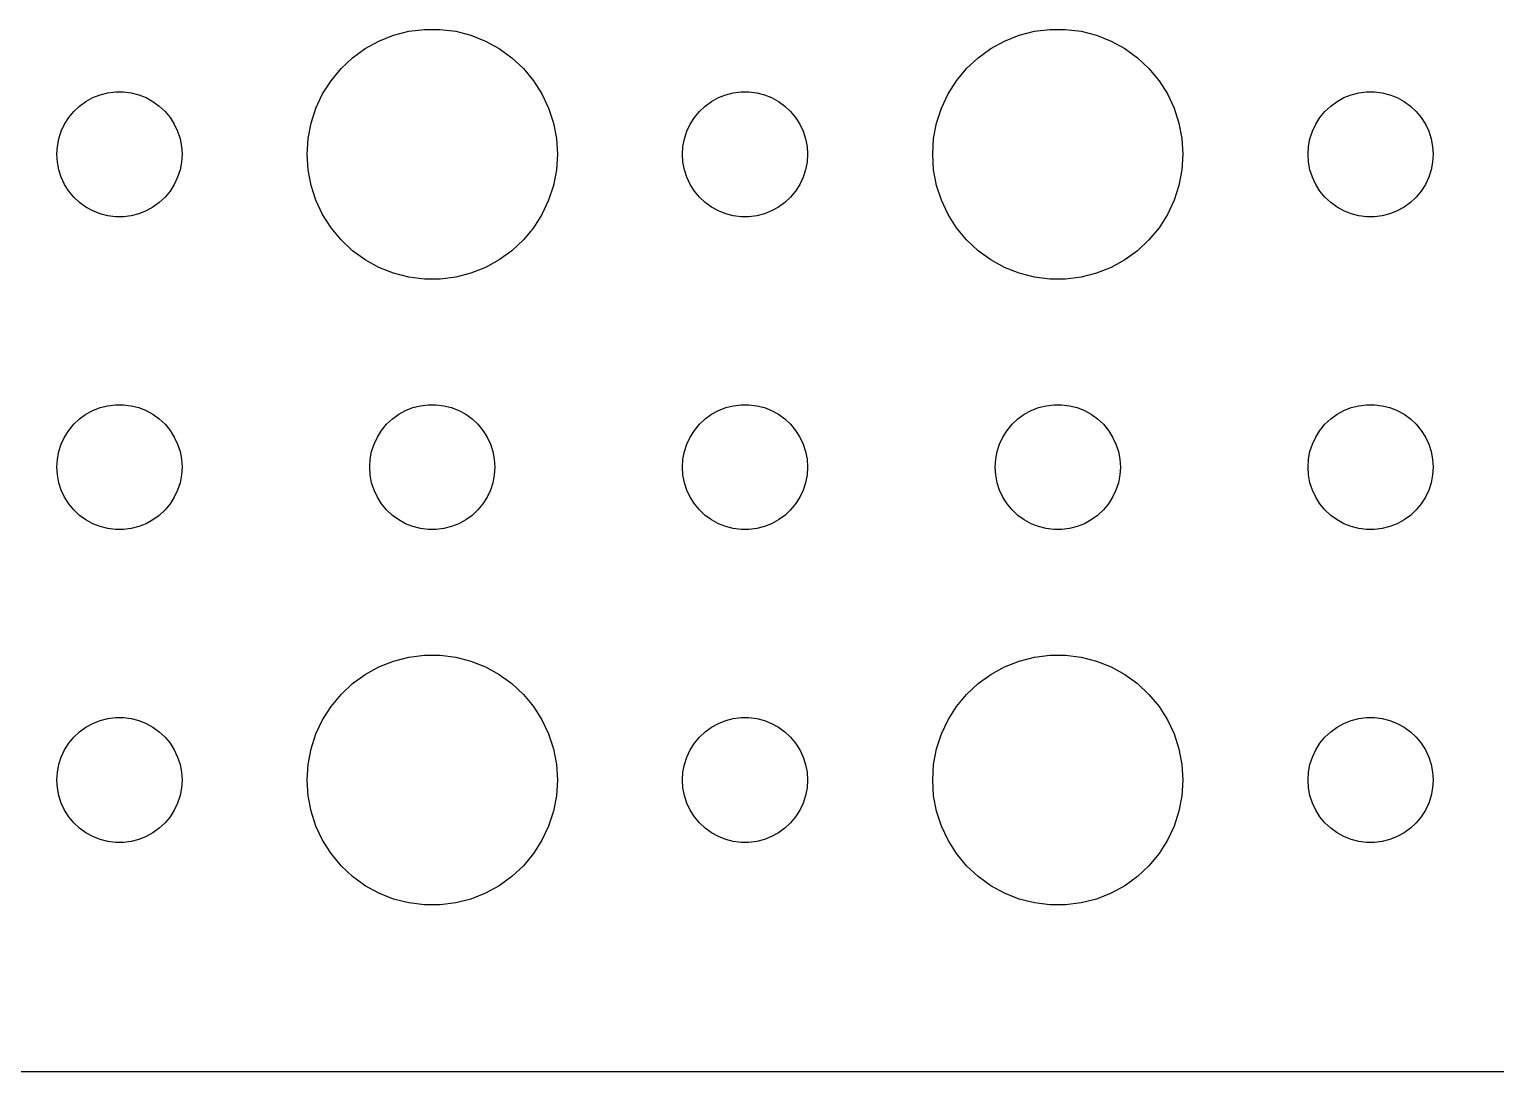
# Model space of a CAD drawing. Header units: metres. Extents: x -142 to 142, y -112 to 112.
# Drawn here: x -39.66 to -4.5, y -111.99 to -87.01 of the extents above; entities that cross this region are included whole.
import ezdxf

# ---------------------------------------------------------------- set-up
doc = ezdxf.new("R2010")
doc.units = ezdxf.units.M

msp = doc.modelspace()

# ---------------------------------------------------------------- linework, layer by layer
for p, q in [((-31.2773, -87.2855), (-30.927, -87.1468)), ((-30.927, -87.1468), (-30.5621, -87.0531)), ((-30.5621, -87.0531), (-30.1884, -87.0059)), ((-30.1884, -87.0059), (-29.8116, -87.0059)), ((-29.8116, -87.0059), (-29.4379, -87.0531)), ((-29.4379, -87.0531), (-29.0729, -87.1468)), ((-29.0729, -87.1468), (-28.7227, -87.2855)), ((-16.2773, -87.2855), (-15.927, -87.1468)), ((-15.927, -87.1468), (-15.5621, -87.0531)), ((-15.5621, -87.0531), (-15.1884, -87.0059)), ((-15.1884, -87.0059), (-14.8116, -87.0059)), ((-14.8116, -87.0059), (-14.4379, -87.0531)), ((-14.4379, -87.0531), (-14.0729, -87.1468)), ((-14.0729, -87.1468), (-13.7227, -87.2855)), ((-31.9123, -87.6885), (-31.6075, -87.467)), ((-31.6075, -87.467), (-31.2773, -87.2855)), ((-28.7227, -87.2855), (-28.3925, -87.467)), ((-28.3925, -87.467), (-28.0877, -87.6885)), ((-16.9123, -87.6885), (-16.6075, -87.467)), ((-16.6075, -87.467), (-16.2773, -87.2855)), ((-13.7227, -87.2855), (-13.3925, -87.467)), ((-13.3925, -87.467), (-13.0877, -87.6885)), ((-32.1869, -87.9464), (-31.9123, -87.6885)), ((-28.0877, -87.6885), (-27.8131, -87.9464)), ((-17.1869, -87.9464), (-16.9123, -87.6885)), ((-13.0877, -87.6885), (-12.8131, -87.9464)), ((-32.6289, -88.5547), (-32.427, -88.2366)), ((-32.427, -88.2366), (-32.1869, -87.9464)), ((-27.8131, -87.9464), (-27.5729, -88.2366)), ((-27.5729, -88.2366), (-27.3711, -88.5547)), ((-17.6289, -88.5547), (-17.427, -88.2366)), ((-17.427, -88.2366), (-17.1869, -87.9464)), ((-12.8131, -87.9464), (-12.5729, -88.2366)), ((-12.5729, -88.2366), (-12.3711, -88.5547)), ((-38.1387, -88.6428), (-37.9635, -88.5734)), ((-37.9635, -88.5734), (-37.7811, -88.5266)), ((-37.7811, -88.5266), (-37.5942, -88.503)), ((-37.5942, -88.503), (-37.4058, -88.503)), ((-37.4058, -88.503), (-37.2189, -88.5266)), ((-37.2189, -88.5266), (-37.0365, -88.5734)), ((-37.0365, -88.5734), (-36.8613, -88.6428)), ((-32.7893, -88.8956), (-32.6289, -88.5547)), ((-27.3711, -88.5547), (-27.2107, -88.8956)), ((-23.1387, -88.6428), (-22.9635, -88.5734)), ((-22.9635, -88.5734), (-22.7811, -88.5266)), ((-22.7811, -88.5266), (-22.5942, -88.503)), ((-22.5942, -88.503), (-22.4058, -88.503)), ((-22.4058, -88.503), (-22.2189, -88.5266)), ((-22.2189, -88.5266), (-22.0365, -88.5734)), ((-22.0365, -88.5734), (-21.8613, -88.6428)), ((-17.7893, -88.8956), (-17.6289, -88.5547)), ((-12.3711, -88.5547), (-12.2107, -88.8956)), ((-8.13866, -88.6428), (-7.96352, -88.5734)), ((-7.96352, -88.5734), (-7.78107, -88.5266)), ((-7.78107, -88.5266), (-7.59418, -88.503)), ((-7.59418, -88.503), (-7.40581, -88.503)), ((-7.40581, -88.503), (-7.21892, -88.5266)), ((-7.21892, -88.5266), (-7.03647, -88.5734)), ((-7.03647, -88.5734), (-6.86133, -88.6428)), ((-38.5934, -88.9732), (-38.4561, -88.8442)), ((-38.4561, -88.8442), (-38.3037, -88.7335)), ((-38.3037, -88.7335), (-38.1387, -88.6428)), ((-36.8613, -88.6428), (-36.6963, -88.7335)), ((-36.6963, -88.7335), (-36.5439, -88.8442)), ((-36.5439, -88.8442), (-36.4065, -88.9732)), ((-32.9057, -89.2539), (-32.7893, -88.8956)), ((-27.2107, -88.8956), (-27.0942, -89.2539)), ((-23.5934, -88.9732), (-23.4561, -88.8442)), ((-23.4561, -88.8442), (-23.3037, -88.7335)), ((-23.3037, -88.7335), (-23.1387, -88.6428)), ((-21.8613, -88.6428), (-21.6963, -88.7335)), ((-21.6963, -88.7335), (-21.5439, -88.8442)), ((-21.5439, -88.8442), (-21.4065, -88.9732)), ((-17.9057, -89.2539), (-17.7893, -88.8956)), ((-12.2107, -88.8956), (-12.0942, -89.2539)), ((-8.59344, -88.9732), (-8.45613, -88.8442)), ((-8.45613, -88.8442), (-8.30373, -88.7335)), ((-8.30373, -88.7335), (-8.13866, -88.6428)), ((-6.86133, -88.6428), (-6.69626, -88.7335)), ((-6.69626, -88.7335), (-6.54385, -88.8442)), ((-6.54385, -88.8442), (-6.40654, -88.9732)), ((-38.8947, -89.4478), (-38.8145, -89.2774)), ((-38.8145, -89.2774), (-38.7135, -89.1183)), ((-38.7135, -89.1183), (-38.5934, -88.9732)), ((-36.4065, -88.9732), (-36.2865, -89.1183)), ((-36.2865, -89.1183), (-36.1855, -89.2774)), ((-36.1855, -89.2774), (-36.1053, -89.4478)), ((-32.9763, -89.624), (-32.9057, -89.2539)), ((-27.0942, -89.2539), (-27.0237, -89.624)), ((-23.8947, -89.4478), (-23.8145, -89.2774)), ((-23.8145, -89.2774), (-23.7135, -89.1183)), ((-23.7135, -89.1183), (-23.5934, -88.9732)), ((-21.4065, -88.9732), (-21.2865, -89.1183)), ((-21.2865, -89.1183), (-21.1855, -89.2774)), ((-21.1855, -89.2774), (-21.1053, -89.4478)), ((-17.9763, -89.624), (-17.9057, -89.2539)), ((-12.0942, -89.2539), (-12.0237, -89.624)), ((-8.89465, -89.4478), (-8.81445, -89.2774)), ((-8.81445, -89.2774), (-8.71352, -89.1183)), ((-8.71352, -89.1183), (-8.59344, -88.9732)), ((-6.40654, -88.9732), (-6.28647, -89.1183)), ((-6.28647, -89.1183), (-6.18553, -89.2774)), ((-6.18553, -89.2774), (-6.10533, -89.4478)), ((-38.9882, -89.812), (-38.9529, -89.627)), ((-38.9529, -89.627), (-38.8947, -89.4478)), ((-36.1053, -89.4478), (-36.0471, -89.627)), ((-36.0471, -89.627), (-36.0118, -89.812)), ((-33, -90), (-32.9763, -89.624)), ((-27.0237, -89.624), (-27, -90)), ((-23.9882, -89.812), (-23.9529, -89.627)), ((-23.9529, -89.627), (-23.8947, -89.4478)), ((-21.1053, -89.4478), (-21.0471, -89.627)), ((-21.0471, -89.627), (-21.0118, -89.812)), ((-18, -90), (-17.9763, -89.624)), ((-12.0237, -89.624), (-12, -90)), ((-8.98816, -89.812), (-8.95287, -89.627)), ((-8.95287, -89.627), (-8.89465, -89.4478)), ((-6.10533, -89.4478), (-6.04712, -89.627)), ((-6.04712, -89.627), (-6.01183, -89.812)), ((-39, -90), (-38.9882, -89.812)), ((-38.9882, -90.188), (-39, -90)), ((-36.0118, -89.812), (-36, -90)), ((-36, -90), (-36.0118, -90.188)), ((-32.9763, -90.376), (-33, -90)), ((-27, -90), (-27.0237, -90.376)), ((-24, -90), (-23.9882, -89.812)), ((-23.9882, -90.188), (-24, -90)), ((-21.0118, -89.812), (-21, -90)), ((-21, -90), (-21.0118, -90.188)), ((-17.9763, -90.376), (-18, -90)), ((-12, -90), (-12.0237, -90.376)), ((-9, -90), (-8.98816, -89.812)), ((-8.98816, -90.188), (-9, -90)), ((-6.01183, -89.812), (-6, -90)), ((-6, -90), (-6.01183, -90.188)), ((-38.9529, -90.373), (-38.9882, -90.188)), ((-36.0118, -90.188), (-36.0471, -90.373)), ((-23.9529, -90.373), (-23.9882, -90.188)), ((-21.0118, -90.188), (-21.0471, -90.373)), ((-8.95287, -90.373), (-8.98816, -90.188)), ((-6.01183, -90.188), (-6.04712, -90.373)), ((-38.8947, -90.5522), (-38.9529, -90.373)), ((-38.8145, -90.7226), (-38.8947, -90.5522)), ((-36.1053, -90.5522), (-36.1855, -90.7226)), ((-36.0471, -90.373), (-36.1053, -90.5522)), ((-32.9057, -90.7461), (-32.9763, -90.376)), ((-27.0237, -90.376), (-27.0942, -90.7461)), ((-23.8947, -90.5522), (-23.9529, -90.373)), ((-23.8145, -90.7226), (-23.8947, -90.5522)), ((-21.1053, -90.5522), (-21.1855, -90.7226)), ((-21.0471, -90.373), (-21.1053, -90.5522)), ((-17.9057, -90.7461), (-17.9763, -90.376)), ((-12.0237, -90.376), (-12.0942, -90.7461)), ((-8.89465, -90.5522), (-8.95287, -90.373)), ((-8.81445, -90.7226), (-8.89465, -90.5522)), ((-6.10533, -90.5522), (-6.18553, -90.7226)), ((-6.04712, -90.373), (-6.10533, -90.5522)), ((-38.7135, -90.8817), (-38.8145, -90.7226)), ((-38.5934, -91.0268), (-38.7135, -90.8817)), ((-38.4561, -91.1558), (-38.5934, -91.0268)), ((-36.4065, -91.0268), (-36.5439, -91.1558)), ((-36.2865, -90.8817), (-36.4065, -91.0268)), ((-36.1855, -90.7226), (-36.2865, -90.8817)), ((-32.7893, -91.1044), (-32.9057, -90.7461)), ((-27.0942, -90.7461), (-27.2107, -91.1044)), ((-23.7135, -90.8817), (-23.8145, -90.7226)), ((-23.5934, -91.0268), (-23.7135, -90.8817)), ((-23.4561, -91.1558), (-23.5934, -91.0268)), ((-21.4065, -91.0268), (-21.5439, -91.1558)), ((-21.2865, -90.8817), (-21.4065, -91.0268)), ((-21.1855, -90.7226), (-21.2865, -90.8817)), ((-17.7893, -91.1044), (-17.9057, -90.7461)), ((-12.0942, -90.7461), (-12.2107, -91.1044)), ((-8.71352, -90.8817), (-8.81445, -90.7226)), ((-8.59344, -91.0268), (-8.71352, -90.8817)), ((-8.45613, -91.1558), (-8.59344, -91.0268)), ((-6.40654, -91.0268), (-6.54385, -91.1558)), ((-6.28647, -90.8817), (-6.40654, -91.0268)), ((-6.18553, -90.7226), (-6.28647, -90.8817)), ((-38.3037, -91.2665), (-38.4561, -91.1558)), ((-38.1387, -91.3572), (-38.3037, -91.2665)), ((-37.9635, -91.4266), (-38.1387, -91.3572)), ((-36.8613, -91.3572), (-37.0365, -91.4266)), ((-36.6963, -91.2665), (-36.8613, -91.3572)), ((-36.5439, -91.1558), (-36.6963, -91.2665)), ((-32.6289, -91.4453), (-32.7893, -91.1044)), ((-27.2107, -91.1044), (-27.3711, -91.4453)), ((-23.3037, -91.2665), (-23.4561, -91.1558)), ((-23.1387, -91.3572), (-23.3037, -91.2665)), ((-22.9635, -91.4266), (-23.1387, -91.3572)), ((-21.8613, -91.3572), (-22.0365, -91.4266)), ((-21.6963, -91.2665), (-21.8613, -91.3572)), ((-21.5439, -91.1558), (-21.6963, -91.2665)), ((-17.6289, -91.4453), (-17.7893, -91.1044)), ((-12.2107, -91.1044), (-12.3711, -91.4453)), ((-8.30373, -91.2665), (-8.45613, -91.1558)), ((-8.13866, -91.3572), (-8.30373, -91.2665)), ((-7.96352, -91.4266), (-8.13866, -91.3572)), ((-6.86133, -91.3572), (-7.03647, -91.4266)), ((-6.69626, -91.2665), (-6.86133, -91.3572)), ((-6.54385, -91.1558), (-6.69626, -91.2665)), ((-37.7811, -91.4734), (-37.9635, -91.4266)), ((-37.5942, -91.497), (-37.7811, -91.4734)), ((-37.4058, -91.497), (-37.5942, -91.497)), ((-37.2189, -91.4734), (-37.4058, -91.497)), ((-37.0365, -91.4266), (-37.2189, -91.4734)), ((-32.427, -91.7634), (-32.6289, -91.4453)), ((-32.1869, -92.0536), (-32.427, -91.7634)), ((-27.5729, -91.7634), (-27.8131, -92.0536)), ((-27.3711, -91.4453), (-27.5729, -91.7634)), ((-22.7811, -91.4734), (-22.9635, -91.4266)), ((-22.5942, -91.497), (-22.7811, -91.4734)), ((-22.4058, -91.497), (-22.5942, -91.497)), ((-22.2189, -91.4734), (-22.4058, -91.497)), ((-22.0365, -91.4266), (-22.2189, -91.4734)), ((-17.427, -91.7634), (-17.6289, -91.4453)), ((-17.1869, -92.0536), (-17.427, -91.7634)), ((-12.5729, -91.7634), (-12.8131, -92.0536)), ((-12.3711, -91.4453), (-12.5729, -91.7634)), ((-7.78107, -91.4734), (-7.96352, -91.4266)), ((-7.59418, -91.497), (-7.78107, -91.4734)), ((-7.40581, -91.497), (-7.59418, -91.497)), ((-7.21892, -91.4734), (-7.40581, -91.497)), ((-7.03647, -91.4266), (-7.21892, -91.4734)), ((-31.9123, -92.3115), (-32.1869, -92.0536)), ((-27.8131, -92.0536), (-28.0877, -92.3115)), ((-16.9123, -92.3115), (-17.1869, -92.0536)), ((-12.8131, -92.0536), (-13.0877, -92.3115)), ((-31.6075, -92.533), (-31.9123, -92.3115)), ((-28.0877, -92.3115), (-28.3925, -92.533)), ((-16.6075, -92.533), (-16.9123, -92.3115)), ((-13.0877, -92.3115), (-13.3925, -92.533)), ((-31.2773, -92.7145), (-31.6075, -92.533)), ((-30.927, -92.8532), (-31.2773, -92.7145)), ((-28.7227, -92.7145), (-29.0729, -92.8532)), ((-28.3925, -92.533), (-28.7227, -92.7145)), ((-16.2773, -92.7145), (-16.6075, -92.533)), ((-15.927, -92.8532), (-16.2773, -92.7145)), ((-13.7227, -92.7145), (-14.0729, -92.8532)), ((-13.3925, -92.533), (-13.7227, -92.7145)), ((-30.5621, -92.9469), (-30.927, -92.8532)), ((-30.1884, -92.9941), (-30.5621, -92.9469)), ((-29.8116, -92.9941), (-30.1884, -92.9941)), ((-29.4379, -92.9469), (-29.8116, -92.9941)), ((-29.0729, -92.8532), (-29.4379, -92.9469)), ((-15.5621, -92.9469), (-15.927, -92.8532)), ((-15.1884, -92.9941), (-15.5621, -92.9469)), ((-14.8116, -92.9941), (-15.1884, -92.9941)), ((-14.4379, -92.9469), (-14.8116, -92.9941)), ((-14.0729, -92.8532), (-14.4379, -92.9469)), ((-38.4561, -96.3442), (-38.3037, -96.2335)), ((-38.3037, -96.2335), (-38.1387, -96.1428)), ((-38.1387, -96.1428), (-37.9635, -96.0734)), ((-37.9635, -96.0734), (-37.7811, -96.0266)), ((-37.7811, -96.0266), (-37.5942, -96.003)), ((-37.5942, -96.003), (-37.4058, -96.003)), ((-37.4058, -96.003), (-37.2189, -96.0266)), ((-37.2189, -96.0266), (-37.0365, -96.0734)), ((-37.0365, -96.0734), (-36.8613, -96.1428)), ((-36.8613, -96.1428), (-36.6963, -96.2335)), ((-36.6963, -96.2335), (-36.5439, -96.3442)), ((-30.9561, -96.3442), (-30.8037, -96.2335)), ((-30.8037, -96.2335), (-30.6387, -96.1428)), ((-30.6387, -96.1428), (-30.4635, -96.0734)), ((-30.4635, -96.0734), (-30.2811, -96.0266)), ((-30.2811, -96.0266), (-30.0942, -96.003)), ((-30.0942, -96.003), (-29.9058, -96.003)), ((-29.9058, -96.003), (-29.7189, -96.0266)), ((-29.7189, -96.0266), (-29.5365, -96.0734)), ((-29.5365, -96.0734), (-29.3613, -96.1428)), ((-29.3613, -96.1428), (-29.1963, -96.2335)), ((-29.1963, -96.2335), (-29.0439, -96.3442)), ((-23.4561, -96.3442), (-23.3037, -96.2335)), ((-23.3037, -96.2335), (-23.1387, -96.1428)), ((-23.1387, -96.1428), (-22.9635, -96.0734)), ((-22.9635, -96.0734), (-22.7811, -96.0266)), ((-22.7811, -96.0266), (-22.5942, -96.003)), ((-22.5942, -96.003), (-22.4058, -96.003)), ((-22.4058, -96.003), (-22.2189, -96.0266)), ((-22.2189, -96.0266), (-22.0365, -96.0734)), ((-22.0365, -96.0734), (-21.8613, -96.1428)), ((-21.8613, -96.1428), (-21.6963, -96.2335)), ((-21.6963, -96.2335), (-21.5439, -96.3442)), ((-15.9561, -96.3442), (-15.8037, -96.2335)), ((-15.8037, -96.2335), (-15.6387, -96.1428)), ((-15.6387, -96.1428), (-15.4635, -96.0734)), ((-15.4635, -96.0734), (-15.2811, -96.0266)), ((-15.2811, -96.0266), (-15.0942, -96.003)), ((-15.0942, -96.003), (-14.9058, -96.003)), ((-14.9058, -96.003), (-14.7189, -96.0266)), ((-14.7189, -96.0266), (-14.5365, -96.0734)), ((-14.5365, -96.0734), (-14.3613, -96.1428)), ((-14.3613, -96.1428), (-14.1963, -96.2335)), ((-14.1963, -96.2335), (-14.0439, -96.3442)), ((-8.45613, -96.3442), (-8.30373, -96.2335)), ((-8.30373, -96.2335), (-8.13866, -96.1428)), ((-8.13866, -96.1428), (-7.96352, -96.0734)), ((-7.96352, -96.0734), (-7.78107, -96.0266)), ((-7.78107, -96.0266), (-7.59418, -96.003)), ((-7.59418, -96.003), (-7.40581, -96.003)), ((-7.40581, -96.003), (-7.21892, -96.0266)), ((-7.21892, -96.0266), (-7.03647, -96.0734)), ((-7.03647, -96.0734), (-6.86133, -96.1428)), ((-6.86133, -96.1428), (-6.69626, -96.2335)), ((-6.69626, -96.2335), (-6.54385, -96.3442)), ((-38.8145, -96.7774), (-38.7135, -96.6183)), ((-38.7135, -96.6183), (-38.5934, -96.4732)), ((-38.5934, -96.4732), (-38.4561, -96.3442)), ((-36.5439, -96.3442), (-36.4065, -96.4732)), ((-36.4065, -96.4732), (-36.2865, -96.6183)), ((-36.2865, -96.6183), (-36.1855, -96.7774)), ((-31.3145, -96.7774), (-31.2135, -96.6183)), ((-31.2135, -96.6183), (-31.0934, -96.4732)), ((-31.0934, -96.4732), (-30.9561, -96.3442)), ((-29.0439, -96.3442), (-28.9065, -96.4732)), ((-28.9065, -96.4732), (-28.7865, -96.6183)), ((-28.7865, -96.6183), (-28.6855, -96.7774)), ((-23.8145, -96.7774), (-23.7135, -96.6183)), ((-23.7135, -96.6183), (-23.5934, -96.4732)), ((-23.5934, -96.4732), (-23.4561, -96.3442)), ((-21.5439, -96.3442), (-21.4065, -96.4732)), ((-21.4065, -96.4732), (-21.2865, -96.6183)), ((-21.2865, -96.6183), (-21.1855, -96.7774)), ((-16.3145, -96.7774), (-16.2135, -96.6183)), ((-16.2135, -96.6183), (-16.0934, -96.4732)), ((-16.0934, -96.4732), (-15.9561, -96.3442)), ((-14.0439, -96.3442), (-13.9065, -96.4732)), ((-13.9065, -96.4732), (-13.7865, -96.6183)), ((-13.7865, -96.6183), (-13.6855, -96.7774)), ((-8.81445, -96.7774), (-8.71352, -96.6183)), ((-8.71352, -96.6183), (-8.59344, -96.4732)), ((-8.59344, -96.4732), (-8.45613, -96.3442)), ((-6.54385, -96.3442), (-6.40654, -96.4732)), ((-6.40654, -96.4732), (-6.28647, -96.6183)), ((-6.28647, -96.6183), (-6.18553, -96.7774)), ((-38.9529, -97.127), (-38.8947, -96.9478)), ((-38.8947, -96.9478), (-38.8145, -96.7774)), ((-36.1855, -96.7774), (-36.1053, -96.9478)), ((-36.1053, -96.9478), (-36.0471, -97.127)), ((-31.4529, -97.127), (-31.3947, -96.9478)), ((-31.3947, -96.9478), (-31.3145, -96.7774)), ((-28.6855, -96.7774), (-28.6053, -96.9478)), ((-28.6053, -96.9478), (-28.5471, -97.127)), ((-23.9529, -97.127), (-23.8947, -96.9478)), ((-23.8947, -96.9478), (-23.8145, -96.7774)), ((-21.1855, -96.7774), (-21.1053, -96.9478)), ((-21.1053, -96.9478), (-21.0471, -97.127)), ((-16.4529, -97.127), (-16.3947, -96.9478)), ((-16.3947, -96.9478), (-16.3145, -96.7774)), ((-13.6855, -96.7774), (-13.6053, -96.9478)), ((-13.6053, -96.9478), (-13.5471, -97.127)), ((-8.95287, -97.127), (-8.89465, -96.9478)), ((-8.89465, -96.9478), (-8.81445, -96.7774)), ((-6.18553, -96.7774), (-6.10533, -96.9478)), ((-6.10533, -96.9478), (-6.04712, -97.127)), ((-39, -97.5), (-38.9882, -97.312)), ((-38.9882, -97.312), (-38.9529, -97.127)), ((-36.0471, -97.127), (-36.0118, -97.312)), ((-36.0118, -97.312), (-36, -97.5)), ((-31.5, -97.5), (-31.4882, -97.312)), ((-31.4882, -97.312), (-31.4529, -97.127)), ((-28.5471, -97.127), (-28.5118, -97.312)), ((-28.5118, -97.312), (-28.5, -97.5)), ((-24, -97.5), (-23.9882, -97.312)), ((-23.9882, -97.312), (-23.9529, -97.127)), ((-21.0471, -97.127), (-21.0118, -97.312)), ((-21.0118, -97.312), (-21, -97.5)), ((-16.5, -97.5), (-16.4882, -97.312)), ((-16.4882, -97.312), (-16.4529, -97.127)), ((-13.5471, -97.127), (-13.5118, -97.312)), ((-13.5118, -97.312), (-13.5, -97.5)), ((-9, -97.5), (-8.98816, -97.312)), ((-8.98816, -97.312), (-8.95287, -97.127)), ((-6.04712, -97.127), (-6.01183, -97.312)), ((-6.01183, -97.312), (-6, -97.5)), ((-38.9882, -97.688), (-39, -97.5)), ((-38.9529, -97.873), (-38.9882, -97.688)), ((-36.0118, -97.688), (-36.0471, -97.873)), ((-36, -97.5), (-36.0118, -97.688)), ((-31.4882, -97.688), (-31.5, -97.5)), ((-31.4529, -97.873), (-31.4882, -97.688)), ((-28.5118, -97.688), (-28.5471, -97.873)), ((-28.5, -97.5), (-28.5118, -97.688)), ((-23.9882, -97.688), (-24, -97.5)), ((-23.9529, -97.873), (-23.9882, -97.688)), ((-21.0118, -97.688), (-21.0471, -97.873)), ((-21, -97.5), (-21.0118, -97.688)), ((-16.4882, -97.688), (-16.5, -97.5)), ((-16.4529, -97.873), (-16.4882, -97.688)), ((-13.5118, -97.688), (-13.5471, -97.873)), ((-13.5, -97.5), (-13.5118, -97.688)), ((-8.98816, -97.688), (-9, -97.5)), ((-8.95287, -97.873), (-8.98816, -97.688)), ((-6.01183, -97.688), (-6.04712, -97.873)), ((-6, -97.5), (-6.01183, -97.688)), ((-38.8947, -98.0522), (-38.9529, -97.873)), ((-38.8145, -98.2226), (-38.8947, -98.0522)), ((-36.1053, -98.0522), (-36.1855, -98.2226)), ((-36.0471, -97.873), (-36.1053, -98.0522)), ((-31.3947, -98.0522), (-31.4529, -97.873)), ((-31.3145, -98.2226), (-31.3947, -98.0522)), ((-28.6053, -98.0522), (-28.6855, -98.2226)), ((-28.5471, -97.873), (-28.6053, -98.0522)), ((-23.8947, -98.0522), (-23.9529, -97.873)), ((-23.8145, -98.2226), (-23.8947, -98.0522)), ((-21.1053, -98.0522), (-21.1855, -98.2226)), ((-21.0471, -97.873), (-21.1053, -98.0522)), ((-16.3947, -98.0522), (-16.4529, -97.873)), ((-16.3145, -98.2226), (-16.3947, -98.0522)), ((-13.6053, -98.0522), (-13.6855, -98.2226)), ((-13.5471, -97.873), (-13.6053, -98.0522)), ((-8.89465, -98.0522), (-8.95287, -97.873)), ((-8.81445, -98.2226), (-8.89465, -98.0522)), ((-6.10533, -98.0522), (-6.18553, -98.2226)), ((-6.04712, -97.873), (-6.10533, -98.0522)), ((-38.7135, -98.3817), (-38.8145, -98.2226)), ((-38.5934, -98.5268), (-38.7135, -98.3817)), ((-36.2865, -98.3817), (-36.4065, -98.5268)), ((-36.1855, -98.2226), (-36.2865, -98.3817)), ((-31.2135, -98.3817), (-31.3145, -98.2226)), ((-31.0934, -98.5268), (-31.2135, -98.3817)), ((-28.7865, -98.3817), (-28.9065, -98.5268)), ((-28.6855, -98.2226), (-28.7865, -98.3817)), ((-23.7135, -98.3817), (-23.8145, -98.2226)), ((-23.5934, -98.5268), (-23.7135, -98.3817)), ((-21.2865, -98.3817), (-21.4065, -98.5268)), ((-21.1855, -98.2226), (-21.2865, -98.3817)), ((-16.2135, -98.3817), (-16.3145, -98.2226)), ((-16.0934, -98.5268), (-16.2135, -98.3817)), ((-13.7865, -98.3817), (-13.9065, -98.5268)), ((-13.6855, -98.2226), (-13.7865, -98.3817)), ((-8.71352, -98.3817), (-8.81445, -98.2226)), ((-8.59344, -98.5268), (-8.71352, -98.3817)), ((-6.28647, -98.3817), (-6.40654, -98.5268)), ((-6.18553, -98.2226), (-6.28647, -98.3817)), ((-38.4561, -98.6558), (-38.5934, -98.5268)), ((-38.3037, -98.7665), (-38.4561, -98.6558)), ((-38.1387, -98.8572), (-38.3037, -98.7665)), ((-36.6963, -98.7665), (-36.8613, -98.8572)), ((-36.5439, -98.6558), (-36.6963, -98.7665)), ((-36.4065, -98.5268), (-36.5439, -98.6558)), ((-30.9561, -98.6558), (-31.0934, -98.5268)), ((-30.8037, -98.7665), (-30.9561, -98.6558)), ((-30.6387, -98.8572), (-30.8037, -98.7665)), ((-29.1963, -98.7665), (-29.3613, -98.8572)), ((-29.0439, -98.6558), (-29.1963, -98.7665)), ((-28.9065, -98.5268), (-29.0439, -98.6558)), ((-23.4561, -98.6558), (-23.5934, -98.5268)), ((-23.3037, -98.7665), (-23.4561, -98.6558)), ((-23.1387, -98.8572), (-23.3037, -98.7665)), ((-21.6963, -98.7665), (-21.8613, -98.8572)), ((-21.5439, -98.6558), (-21.6963, -98.7665)), ((-21.4065, -98.5268), (-21.5439, -98.6558)), ((-15.9561, -98.6558), (-16.0934, -98.5268)), ((-15.8037, -98.7665), (-15.9561, -98.6558)), ((-15.6387, -98.8572), (-15.8037, -98.7665)), ((-14.1963, -98.7665), (-14.3613, -98.8572)), ((-14.0439, -98.6558), (-14.1963, -98.7665)), ((-13.9065, -98.5268), (-14.0439, -98.6558)), ((-8.45613, -98.6558), (-8.59344, -98.5268)), ((-8.30373, -98.7665), (-8.45613, -98.6558)), ((-8.13866, -98.8572), (-8.30373, -98.7665)), ((-6.69626, -98.7665), (-6.86133, -98.8572)), ((-6.54385, -98.6558), (-6.69626, -98.7665)), ((-6.40654, -98.5268), (-6.54385, -98.6558)), ((-37.9635, -98.9266), (-38.1387, -98.8572)), ((-37.7811, -98.9734), (-37.9635, -98.9266)), ((-37.5942, -98.997), (-37.7811, -98.9734)), ((-37.4058, -98.997), (-37.5942, -98.997)), ((-37.2189, -98.9734), (-37.4058, -98.997)), ((-37.0365, -98.9266), (-37.2189, -98.9734)), ((-36.8613, -98.8572), (-37.0365, -98.9266)), ((-30.4635, -98.9266), (-30.6387, -98.8572)), ((-30.2811, -98.9734), (-30.4635, -98.9266)), ((-30.0942, -98.997), (-30.2811, -98.9734)), ((-29.9058, -98.997), (-30.0942, -98.997)), ((-29.7189, -98.9734), (-29.9058, -98.997)), ((-29.5365, -98.9266), (-29.7189, -98.9734)), ((-29.3613, -98.8572), (-29.5365, -98.9266)), ((-22.9635, -98.9266), (-23.1387, -98.8572)), ((-22.7811, -98.9734), (-22.9635, -98.9266)), ((-22.5942, -98.997), (-22.7811, -98.9734)), ((-22.4058, -98.997), (-22.5942, -98.997)), ((-22.2189, -98.9734), (-22.4058, -98.997)), ((-22.0365, -98.9266), (-22.2189, -98.9734)), ((-21.8613, -98.8572), (-22.0365, -98.9266)), ((-15.4635, -98.9266), (-15.6387, -98.8572)), ((-15.2811, -98.9734), (-15.4635, -98.9266)), ((-15.0942, -98.997), (-15.2811, -98.9734)), ((-14.9058, -98.997), (-15.0942, -98.997)), ((-14.7189, -98.9734), (-14.9058, -98.997)), ((-14.5365, -98.9266), (-14.7189, -98.9734)), ((-14.3613, -98.8572), (-14.5365, -98.9266)), ((-7.96352, -98.9266), (-8.13866, -98.8572)), ((-7.78107, -98.9734), (-7.96352, -98.9266)), ((-7.59418, -98.997), (-7.78107, -98.9734)), ((-7.40581, -98.997), (-7.59418, -98.997)), ((-7.21892, -98.9734), (-7.40581, -98.997)), ((-7.03647, -98.9266), (-7.21892, -98.9734)), ((-6.86133, -98.8572), (-7.03647, -98.9266)), ((-31.6075, -102.467), (-31.2773, -102.286)), ((-31.2773, -102.286), (-30.927, -102.147)), ((-30.927, -102.147), (-30.5621, -102.053)), ((-30.5621, -102.053), (-30.1884, -102.006)), ((-30.1884, -102.006), (-29.8116, -102.006)), ((-29.8116, -102.006), (-29.4379, -102.053)), ((-29.4379, -102.053), (-29.0729, -102.147)), ((-29.0729, -102.147), (-28.7227, -102.286)), ((-28.7227, -102.286), (-28.3925, -102.467)), ((-16.6075, -102.467), (-16.2773, -102.286)), ((-16.2773, -102.286), (-15.927, -102.147)), ((-15.927, -102.147), (-15.5621, -102.053)), ((-15.5621, -102.053), (-15.1884, -102.006)), ((-15.1884, -102.006), (-14.8116, -102.006)), ((-14.8116, -102.006), (-14.4379, -102.053)), ((-14.4379, -102.053), (-14.0729, -102.147)), ((-14.0729, -102.147), (-13.7227, -102.286)), ((-13.7227, -102.286), (-13.3925, -102.467)), ((-31.9123, -102.688), (-31.6075, -102.467)), ((-28.3925, -102.467), (-28.0877, -102.688)), ((-16.9123, -102.688), (-16.6075, -102.467)), ((-13.3925, -102.467), (-13.0877, -102.688)), ((-32.427, -103.237), (-32.1869, -102.946)), ((-32.1869, -102.946), (-31.9123, -102.688)), ((-28.0877, -102.688), (-27.8131, -102.946)), ((-27.8131, -102.946), (-27.5729, -103.237)), ((-17.427, -103.237), (-17.1869, -102.946)), ((-17.1869, -102.946), (-16.9123, -102.688)), ((-13.0877, -102.688), (-12.8131, -102.946)), ((-12.8131, -102.946), (-12.5729, -103.237)), ((-32.6289, -103.555), (-32.427, -103.237)), ((-27.5729, -103.237), (-27.3711, -103.555)), ((-17.6289, -103.555), (-17.427, -103.237)), ((-12.5729, -103.237), (-12.3711, -103.555)), ((-38.3037, -103.734), (-38.1387, -103.643)), ((-38.1387, -103.643), (-37.9635, -103.573)), ((-37.9635, -103.573), (-37.7811, -103.527)), ((-37.7811, -103.527), (-37.5942, -103.503)), ((-37.5942, -103.503), (-37.4058, -103.503)), ((-37.4058, -103.503), (-37.2189, -103.527)), ((-37.2189, -103.527), (-37.0365, -103.573)), ((-37.0365, -103.573), (-36.8613, -103.643)), ((-36.8613, -103.643), (-36.6963, -103.734)), ((-32.7893, -103.896), (-32.6289, -103.555)), ((-27.3711, -103.555), (-27.2107, -103.896)), ((-23.3037, -103.734), (-23.1387, -103.643)), ((-23.1387, -103.643), (-22.9635, -103.573)), ((-22.9635, -103.573), (-22.7811, -103.527)), ((-22.7811, -103.527), (-22.5942, -103.503)), ((-22.5942, -103.503), (-22.4058, -103.503)), ((-22.4058, -103.503), (-22.2189, -103.527)), ((-22.2189, -103.527), (-22.0365, -103.573)), ((-22.0365, -103.573), (-21.8613, -103.643)), ((-21.8613, -103.643), (-21.6963, -103.734)), ((-17.7893, -103.896), (-17.6289, -103.555)), ((-12.3711, -103.555), (-12.2107, -103.896)), ((-8.30373, -103.734), (-8.13866, -103.643)), ((-8.13866, -103.643), (-7.96352, -103.573)), ((-7.96352, -103.573), (-7.78107, -103.527)), ((-7.78107, -103.527), (-7.59418, -103.503)), ((-7.59418, -103.503), (-7.40581, -103.503)), ((-7.40581, -103.503), (-7.21892, -103.527)), ((-7.21892, -103.527), (-7.03647, -103.573)), ((-7.03647, -103.573), (-6.86133, -103.643)), ((-6.86133, -103.643), (-6.69626, -103.734)), ((-38.7135, -104.118), (-38.5934, -103.973)), ((-38.5934, -103.973), (-38.4561, -103.844)), ((-38.4561, -103.844), (-38.3037, -103.734)), ((-36.6963, -103.734), (-36.5439, -103.844)), ((-36.5439, -103.844), (-36.4065, -103.973)), ((-36.4065, -103.973), (-36.2865, -104.118)), ((-32.9057, -104.254), (-32.7893, -103.896)), ((-27.2107, -103.896), (-27.0942, -104.254)), ((-23.7135, -104.118), (-23.5934, -103.973)), ((-23.5934, -103.973), (-23.4561, -103.844)), ((-23.4561, -103.844), (-23.3037, -103.734)), ((-21.6963, -103.734), (-21.5439, -103.844)), ((-21.5439, -103.844), (-21.4065, -103.973)), ((-21.4065, -103.973), (-21.2865, -104.118)), ((-17.9057, -104.254), (-17.7893, -103.896)), ((-12.2107, -103.896), (-12.0942, -104.254)), ((-8.71352, -104.118), (-8.59344, -103.973)), ((-8.59344, -103.973), (-8.45613, -103.844)), ((-8.45613, -103.844), (-8.30373, -103.734)), ((-6.69626, -103.734), (-6.54385, -103.844)), ((-6.54385, -103.844), (-6.40654, -103.973)), ((-6.40654, -103.973), (-6.28647, -104.118)), ((-38.8947, -104.448), (-38.8145, -104.277)), ((-38.8145, -104.277), (-38.7135, -104.118)), ((-36.2865, -104.118), (-36.1855, -104.277)), ((-36.1855, -104.277), (-36.1053, -104.448)), ((-32.9763, -104.624), (-32.9057, -104.254)), ((-27.0942, -104.254), (-27.0237, -104.624)), ((-23.8947, -104.448), (-23.8145, -104.277)), ((-23.8145, -104.277), (-23.7135, -104.118)), ((-21.2865, -104.118), (-21.1855, -104.277)), ((-21.1855, -104.277), (-21.1053, -104.448)), ((-17.9763, -104.624), (-17.9057, -104.254)), ((-12.0942, -104.254), (-12.0237, -104.624)), ((-8.89465, -104.448), (-8.81445, -104.277)), ((-8.81445, -104.277), (-8.71352, -104.118)), ((-6.28647, -104.118), (-6.18553, -104.277)), ((-6.18553, -104.277), (-6.10533, -104.448)), ((-38.9882, -104.812), (-38.9529, -104.627)), ((-38.9529, -104.627), (-38.8947, -104.448)), ((-36.1053, -104.448), (-36.0471, -104.627)), ((-36.0471, -104.627), (-36.0118, -104.812)), ((-33, -105), (-32.9763, -104.624)), ((-27.0237, -104.624), (-27, -105)), ((-23.9882, -104.812), (-23.9529, -104.627)), ((-23.9529, -104.627), (-23.8947, -104.448)), ((-21.1053, -104.448), (-21.0471, -104.627)), ((-21.0471, -104.627), (-21.0118, -104.812)), ((-18, -105), (-17.9763, -104.624)), ((-12.0237, -104.624), (-12, -105)), ((-8.98816, -104.812), (-8.95287, -104.627)), ((-8.95287, -104.627), (-8.89465, -104.448)), ((-6.10533, -104.448), (-6.04712, -104.627)), ((-6.04712, -104.627), (-6.01183, -104.812)), ((-39, -105), (-38.9882, -104.812)), ((-38.9882, -105.188), (-39, -105)), ((-36.0118, -104.812), (-36, -105)), ((-36, -105), (-36.0118, -105.188)), ((-32.9763, -105.376), (-33, -105)), ((-27, -105), (-27.0237, -105.376)), ((-24, -105), (-23.9882, -104.812)), ((-23.9882, -105.188), (-24, -105)), ((-21.0118, -104.812), (-21, -105)), ((-21, -105), (-21.0118, -105.188)), ((-17.9763, -105.376), (-18, -105)), ((-12, -105), (-12.0237, -105.376)), ((-9, -105), (-8.98816, -104.812)), ((-8.98816, -105.188), (-9, -105)), ((-6.01183, -104.812), (-6, -105)), ((-6, -105), (-6.01183, -105.188)), ((-38.9529, -105.373), (-38.9882, -105.188)), ((-38.8947, -105.552), (-38.9529, -105.373)), ((-36.0471, -105.373), (-36.1053, -105.552)), ((-36.0118, -105.188), (-36.0471, -105.373)), ((-32.9057, -105.746), (-32.9763, -105.376)), ((-27.0237, -105.376), (-27.0942, -105.746)), ((-23.9529, -105.373), (-23.9882, -105.188)), ((-23.8947, -105.552), (-23.9529, -105.373)), ((-21.0471, -105.373), (-21.1053, -105.552)), ((-21.0118, -105.188), (-21.0471, -105.373)), ((-17.9057, -105.746), (-17.9763, -105.376)), ((-12.0237, -105.376), (-12.0942, -105.746)), ((-8.95287, -105.373), (-8.98816, -105.188)), ((-8.89465, -105.552), (-8.95287, -105.373)), ((-6.04712, -105.373), (-6.10533, -105.552)), ((-6.01183, -105.188), (-6.04712, -105.373)), ((-38.8145, -105.723), (-38.8947, -105.552)), ((-38.7135, -105.882), (-38.8145, -105.723)), ((-36.1855, -105.723), (-36.2865, -105.882)), ((-36.1053, -105.552), (-36.1855, -105.723)), ((-32.7893, -106.104), (-32.9057, -105.746)), ((-27.0942, -105.746), (-27.2107, -106.104)), ((-23.8145, -105.723), (-23.8947, -105.552)), ((-23.7135, -105.882), (-23.8145, -105.723)), ((-21.1855, -105.723), (-21.2865, -105.882)), ((-21.1053, -105.552), (-21.1855, -105.723)), ((-17.7893, -106.104), (-17.9057, -105.746)), ((-12.0942, -105.746), (-12.2107, -106.104)), ((-8.81445, -105.723), (-8.89465, -105.552)), ((-8.71352, -105.882), (-8.81445, -105.723)), ((-6.18553, -105.723), (-6.28647, -105.882)), ((-6.10533, -105.552), (-6.18553, -105.723)), ((-38.5934, -106.027), (-38.7135, -105.882)), ((-38.4561, -106.156), (-38.5934, -106.027)), ((-38.3037, -106.266), (-38.4561, -106.156)), ((-36.5439, -106.156), (-36.6963, -106.266)), ((-36.4065, -106.027), (-36.5439, -106.156)), ((-36.2865, -105.882), (-36.4065, -106.027)), ((-32.6289, -106.445), (-32.7893, -106.104)), ((-27.2107, -106.104), (-27.3711, -106.445)), ((-23.5934, -106.027), (-23.7135, -105.882)), ((-23.4561, -106.156), (-23.5934, -106.027)), ((-23.3037, -106.266), (-23.4561, -106.156)), ((-21.5439, -106.156), (-21.6963, -106.266)), ((-21.4065, -106.027), (-21.5439, -106.156)), ((-21.2865, -105.882), (-21.4065, -106.027)), ((-17.6289, -106.445), (-17.7893, -106.104)), ((-12.2107, -106.104), (-12.3711, -106.445)), ((-8.59344, -106.027), (-8.71352, -105.882)), ((-8.45613, -106.156), (-8.59344, -106.027)), ((-8.30373, -106.266), (-8.45613, -106.156)), ((-6.54385, -106.156), (-6.69626, -106.266)), ((-6.40654, -106.027), (-6.54385, -106.156)), ((-6.28647, -105.882), (-6.40654, -106.027)), ((-38.1387, -106.357), (-38.3037, -106.266)), ((-37.9635, -106.427), (-38.1387, -106.357)), ((-37.7811, -106.473), (-37.9635, -106.427)), ((-37.5942, -106.497), (-37.7811, -106.473)), ((-37.4058, -106.497), (-37.5942, -106.497)), ((-37.2189, -106.473), (-37.4058, -106.497)), ((-37.0365, -106.427), (-37.2189, -106.473)), ((-36.8613, -106.357), (-37.0365, -106.427)), ((-36.6963, -106.266), (-36.8613, -106.357)), ((-32.427, -106.763), (-32.6289, -106.445)), ((-27.3711, -106.445), (-27.5729, -106.763)), ((-23.1387, -106.357), (-23.3037, -106.266)), ((-22.9635, -106.427), (-23.1387, -106.357)), ((-22.7811, -106.473), (-22.9635, -106.427)), ((-22.5942, -106.497), (-22.7811, -106.473)), ((-22.4058, -106.497), (-22.5942, -106.497)), ((-22.2189, -106.473), (-22.4058, -106.497)), ((-22.0365, -106.427), (-22.2189, -106.473)), ((-21.8613, -106.357), (-22.0365, -106.427)), ((-21.6963, -106.266), (-21.8613, -106.357)), ((-17.427, -106.763), (-17.6289, -106.445)), ((-12.3711, -106.445), (-12.5729, -106.763)), ((-8.13866, -106.357), (-8.30373, -106.266)), ((-7.96352, -106.427), (-8.13866, -106.357)), ((-7.78107, -106.473), (-7.96352, -106.427)), ((-7.59418, -106.497), (-7.78107, -106.473)), ((-7.40581, -106.497), (-7.59418, -106.497)), ((-7.21892, -106.473), (-7.40581, -106.497)), ((-7.03647, -106.427), (-7.21892, -106.473)), ((-6.86133, -106.357), (-7.03647, -106.427)), ((-6.69626, -106.266), (-6.86133, -106.357)), ((-32.1869, -107.054), (-32.427, -106.763)), ((-27.5729, -106.763), (-27.8131, -107.054)), ((-17.1869, -107.054), (-17.427, -106.763)), ((-12.5729, -106.763), (-12.8131, -107.054)), ((-31.9123, -107.312), (-32.1869, -107.054)), ((-27.8131, -107.054), (-28.0877, -107.312)), ((-16.9123, -107.312), (-17.1869, -107.054)), ((-12.8131, -107.054), (-13.0877, -107.312)), ((-31.6075, -107.533), (-31.9123, -107.312)), ((-31.2773, -107.714), (-31.6075, -107.533)), ((-28.3925, -107.533), (-28.7227, -107.714)), ((-28.0877, -107.312), (-28.3925, -107.533)), ((-16.6075, -107.533), (-16.9123, -107.312)), ((-16.2773, -107.714), (-16.6075, -107.533)), ((-13.3925, -107.533), (-13.7227, -107.714)), ((-13.0877, -107.312), (-13.3925, -107.533)), ((-30.927, -107.853), (-31.2773, -107.714)), ((-30.5621, -107.947), (-30.927, -107.853)), ((-29.0729, -107.853), (-29.4379, -107.947)), ((-28.7227, -107.714), (-29.0729, -107.853)), ((-15.927, -107.853), (-16.2773, -107.714)), ((-15.5621, -107.947), (-15.927, -107.853)), ((-14.0729, -107.853), (-14.4379, -107.947)), ((-13.7227, -107.714), (-14.0729, -107.853)), ((-30.1884, -107.994), (-30.5621, -107.947)), ((-29.8116, -107.994), (-30.1884, -107.994)), ((-29.4379, -107.947), (-29.8116, -107.994)), ((-15.1884, -107.994), (-15.5621, -107.947)), ((-14.8116, -107.994), (-15.1884, -107.994)), ((-14.4379, -107.947), (-14.8116, -107.994)), ((-137.314, -111.99), (137.314, -111.99))]:
    msp.add_line(p, q)

doc.saveas('drawing.dxf')
